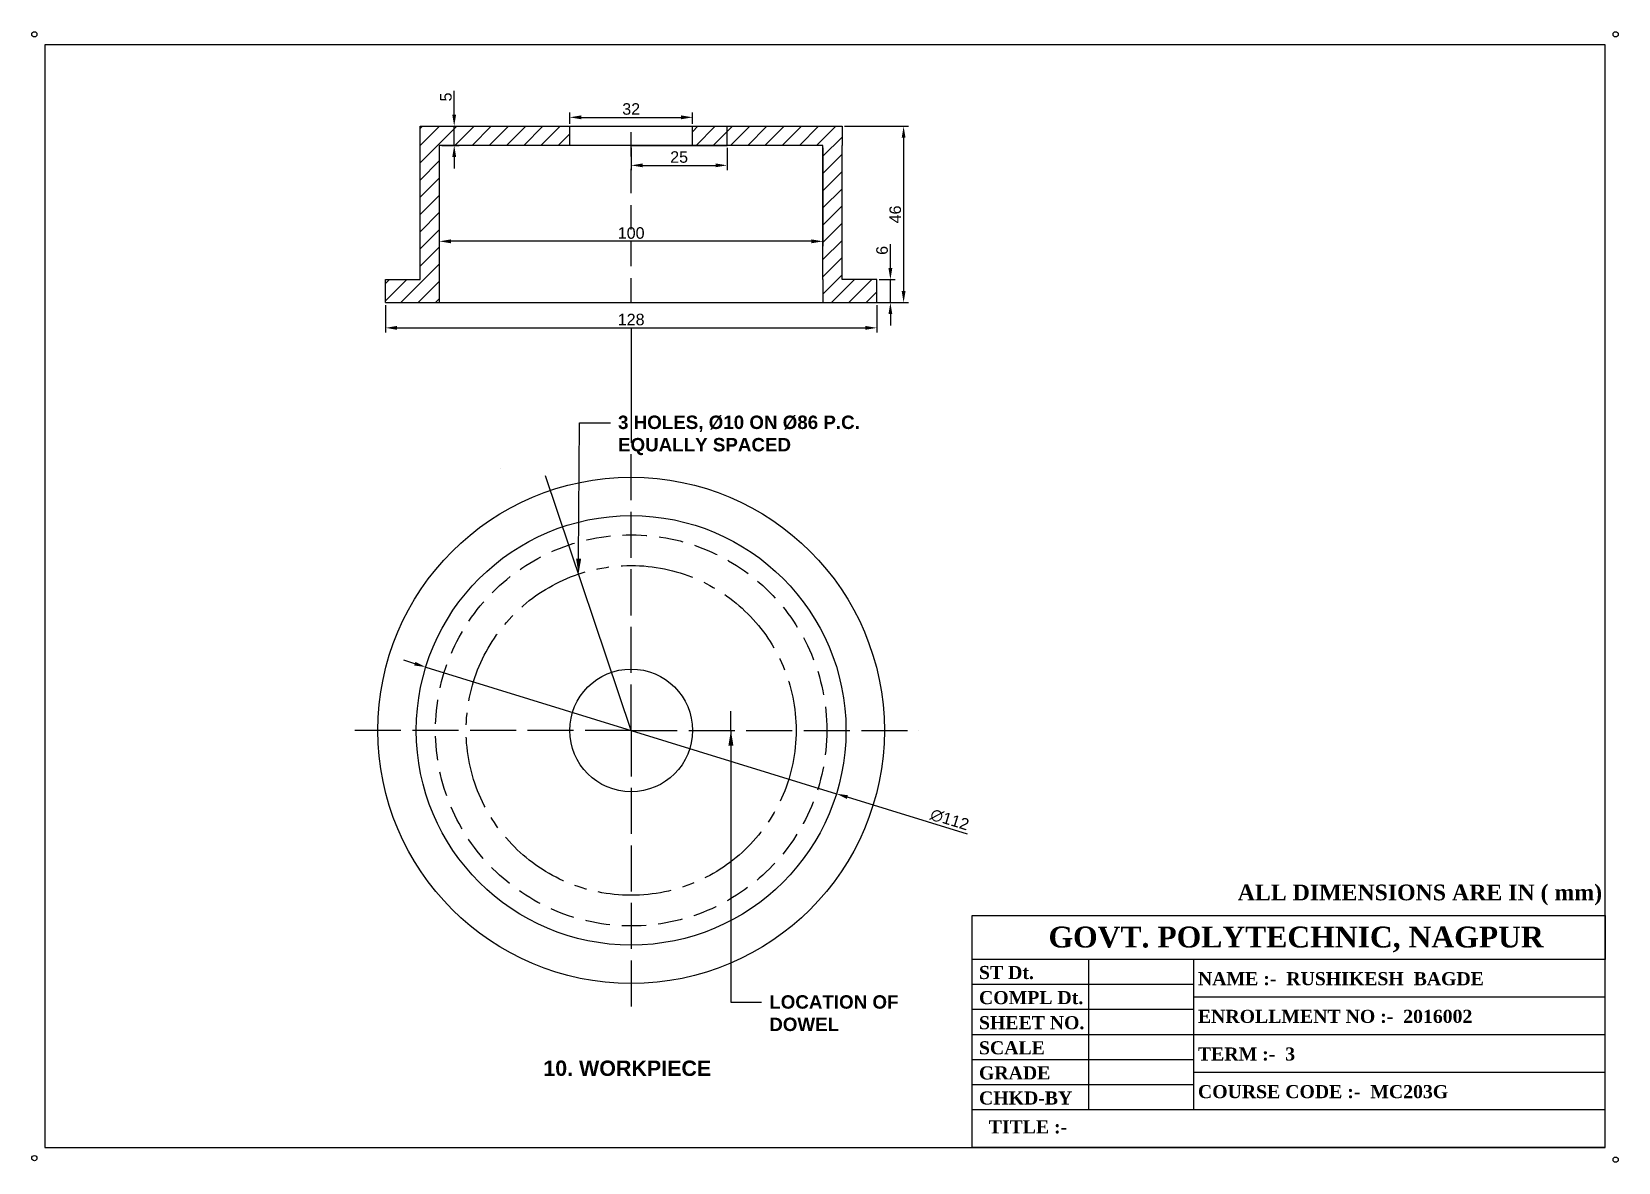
# Model space of a CAD drawing. Header units: millimetres. Extents: x -438 to -25, y -18 to 277.
import ezdxf
from ezdxf import colors
from ezdxf.entities.mleader import LeaderData, LeaderLine
from ezdxf.math import Vec2, Vec3

# ---------------------------------------------------------------- set-up
doc = ezdxf.new("R2010")
doc.units = ezdxf.units.MM
for name, pattern in [('ACAD_ISO02W100', [15, 12, -3]), ('CENTER2', [28.575, 19.05, -3.175, 3.175, -3.175]), ('HIDDEN', [9.525, 6.35, -3.175])]:
    doc.linetypes.add(name, pattern=pattern)
doc.styles.get("Standard").update_dxf_attribs({"font": 'arial.ttf'})
doc.dimstyles.new('ISO-25', dxfattribs={"dimtxt": 3, "dimasz": 3, "dimexe": 1.25, "dimexo": 0.625, "dimtad": 1, "dimtxsty": 'Standard', "dimcen": 2.5, "dimadec": 0, "dimazin": 0, "dimtfac": 1, "dimtmove": 0, "dimatfit": 3, "dimfxl": 1, "dimarcsym": 0})

# ---------------------------------------------------------------- blocks, each defined once
blk = doc.blocks.new('*D2')
at = {"color": 0, "lineweight": -2, "transparency": 16777216}
for p, q in [((-328.25, 255.1), (-328.25, 261.33)), ((-331.51, 252.1), (-327, 252.1)), ((-328.25, 247.09), (-328.25, 252.1)), ((-331.51, 247.09), (-327, 247.09)), ((-328.25, 244.09), (-328.25, 241.09))]:
    blk.add_line(p, q, dxfattribs=at)
at = {"color": 0, "transparency": 16777216}
for points in [[(-328.75, 255.1), (-327.75, 255.1), (-328.25, 252.1)], [(-328.75, 244.09), (-327.75, 244.09), (-328.25, 247.09)]]:
    blk.add_solid(points, dxfattribs=at)
at = {"layer": 'Defpoints', "color": 0, "transparency": 16777216}
for p in [(-332.13, 252.1), (-328.25, 252.1), (-332.13, 247.09)]:
    blk.add_point(p, dxfattribs=at)
at = {"color": 0, "transparency": 16777216, "insert": (-330.4, 259.71), "char_height": 3, "attachment_point": 5, "rotation": 90}
blk.add_mtext('5', dxfattribs=at)
blk = doc.blocks.new('*D4')
at = {"color": 0, "lineweight": -2, "transparency": 16777216}
for p, q in [((-346.13, 205.47), (-346.13, 198.26)), ((-218.13, 205.47), (-218.13, 198.26)), ((-343.13, 199.51), (-221.13, 199.51))]:
    blk.add_line(p, q, dxfattribs=at)
at = {"color": 0, "transparency": 16777216}
for points in [[(-343.13, 200.01), (-343.13, 199.01), (-346.13, 199.51)], [(-221.13, 200.01), (-221.13, 199.01), (-218.13, 199.51)]]:
    blk.add_solid(points, dxfattribs=at)
at = {"layer": 'Defpoints', "color": 0, "transparency": 16777216}
for p in [(-346.13, 206.09), (-218.13, 206.09), (-218.13, 199.51)]:
    blk.add_point(p, dxfattribs=at)
at = {"color": 0, "transparency": 16777216, "insert": (-282.13, 201.67), "char_height": 3, "attachment_point": 5}
blk.add_mtext('128', dxfattribs=at)
blk = doc.blocks.new('*D6')
at = {"color": 0, "lineweight": -2, "transparency": 16777216}
for p, q in [((-214.56, 215.09), (-214.56, 221.32)), ((-217.51, 212.09), (-213.31, 212.09)), ((-214.56, 206.09), (-214.56, 212.09)), ((-217.51, 206.09), (-213.31, 206.09)), ((-214.56, 203.09), (-214.56, 200.09))]:
    blk.add_line(p, q, dxfattribs=at)
at = {"color": 0, "transparency": 16777216}
for points in [[(-215.06, 215.09), (-214.06, 215.09), (-214.56, 212.09)], [(-215.06, 203.09), (-214.06, 203.09), (-214.56, 206.09)]]:
    blk.add_solid(points, dxfattribs=at)
at = {"layer": 'Defpoints', "color": 0, "transparency": 16777216}
for p in [(-218.13, 212.09), (-218.13, 206.09), (-214.56, 206.09)]:
    blk.add_point(p, dxfattribs=at)
at = {"color": 0, "transparency": 16777216, "insert": (-216.72, 219.71), "char_height": 3, "attachment_point": 5, "rotation": 90}
blk.add_mtext('6', dxfattribs=at)
blk = doc.blocks.new('*D7')
at = {"color": 0, "lineweight": -2, "transparency": 16777216}
for p, q in [((-226.51, 252.09), (-209.87, 252.09)), ((-211.12, 249.09), (-211.12, 209.09)), ((-226.51, 206.09), (-209.87, 206.09))]:
    blk.add_line(p, q, dxfattribs=at)
at = {"color": 0, "transparency": 16777216}
for points in [[(-211.62, 249.09), (-210.62, 249.09), (-211.12, 252.09)], [(-211.62, 209.09), (-210.62, 209.09), (-211.12, 206.09)]]:
    blk.add_solid(points, dxfattribs=at)
at = {"layer": 'Defpoints', "color": 0, "transparency": 16777216}
for p in [(-227.13, 252.09), (-227.13, 206.09), (-211.12, 206.09)]:
    blk.add_point(p, dxfattribs=at)
at = {"color": 0, "transparency": 16777216, "insert": (-213.28, 229.09), "char_height": 3, "attachment_point": 5, "rotation": 90}
blk.add_mtext('46', dxfattribs=at)
blk = doc.blocks.new('*D8')
at = {"color": 0, "lineweight": -2, "transparency": 16777216}
for p, q in [((-332.13, 246.47), (-332.13, 220.83)), ((-232.13, 246.47), (-232.13, 220.83)), ((-235.13, 222.08), (-329.13, 222.08))]:
    blk.add_line(p, q, dxfattribs=at)
at = {"color": 0, "transparency": 16777216}
for points in [[(-329.13, 222.58), (-329.13, 221.58), (-332.13, 222.08)], [(-235.13, 222.58), (-235.13, 221.58), (-232.13, 222.08)]]:
    blk.add_solid(points, dxfattribs=at)
at = {"layer": 'Defpoints', "color": 0, "transparency": 16777216}
for p in [(-332.13, 247.09), (-232.13, 247.09), (-332.13, 222.08)]:
    blk.add_point(p, dxfattribs=at)
at = {"color": 0, "transparency": 16777216, "insert": (-282.13, 224.23), "char_height": 3, "attachment_point": 5}
blk.add_mtext('100', dxfattribs=at)
blk = doc.blocks.new('*D9')
at = {"color": 0, "lineweight": -2, "transparency": 16777216}
for p, q in [((-282.13, 246.47), (-282.13, 240.64)), ((-257.13, 246.47), (-257.13, 240.64)), ((-279.13, 241.89), (-260.13, 241.89))]:
    blk.add_line(p, q, dxfattribs=at)
at = {"color": 0, "transparency": 16777216}
for points in [[(-279.13, 242.39), (-279.13, 241.39), (-282.13, 241.89)], [(-260.13, 242.39), (-260.13, 241.39), (-257.13, 241.89)]]:
    blk.add_solid(points, dxfattribs=at)
at = {"layer": 'Defpoints', "color": 0, "transparency": 16777216}
for p in [(-282.13, 247.09), (-257.13, 247.09), (-257.13, 241.89)]:
    blk.add_point(p, dxfattribs=at)
at = {"color": 0, "transparency": 16777216, "insert": (-269.63, 244.04), "char_height": 3, "attachment_point": 5}
blk.add_mtext('25', dxfattribs=at)
blk = doc.blocks.new('*D10')
at = {"color": 0, "lineweight": -2, "transparency": 16777216}
for p, q in [((-298.13, 252.72), (-298.13, 255.66)), ((-295.13, 254.41), (-269.13, 254.41)), ((-266.13, 252.72), (-266.13, 255.66))]:
    blk.add_line(p, q, dxfattribs=at)
at = {"color": 0, "transparency": 16777216}
for points in [[(-295.13, 254.91), (-295.13, 253.91), (-298.13, 254.41)], [(-269.13, 254.91), (-269.13, 253.91), (-266.13, 254.41)]]:
    blk.add_solid(points, dxfattribs=at)
at = {"layer": 'Defpoints', "color": 0, "transparency": 16777216}
for p in [(-266.13, 254.41), (-298.13, 252.09), (-266.13, 252.09)]:
    blk.add_point(p, dxfattribs=at)
at = {"color": 0, "transparency": 16777216, "insert": (-282.13, 256.57), "char_height": 3, "attachment_point": 5}
blk.add_mtext('32', dxfattribs=at)
blk = doc.blocks.new('*D11')
at = {"color": 0, "lineweight": -2, "transparency": 16777216}
for p, q in [((-338.51, 111.94), (-341.38, 112.83)), ((-335.64, 111.06), (-228.62, 78.03)), ((-194.46, 67.49), (-225.76, 77.15))]:
    blk.add_line(p, q, dxfattribs=at)
at = {"color": 0, "transparency": 16777216}
for points in [[(-338.36, 112.42), (-338.66, 111.46), (-335.64, 111.06)], [(-225.61, 77.62), (-225.91, 76.67), (-228.62, 78.03)]]:
    blk.add_solid(points, dxfattribs=at)
at = {"layer": 'Defpoints', "color": 0, "transparency": 16777216}
for p in [(-335.64, 111.06), (-228.62, 78.03)]:
    blk.add_point(p, dxfattribs=at)
at = {"color": 0, "transparency": 16777216, "insert": (-199.11, 71.27), "char_height": 3, "attachment_point": 5, "rotation": 342.8502}
blk.add_mtext('∅112', dxfattribs=at)
blk = doc.blocks.new('TEMPLATE')
for p, q in [((2, -2), (2, -212)), ((299, -2), (2, -2)), ((299, -212), (299, -2)), ((178.52, -212), (178.52, -167.8)), ((178.52, -167.8), (299, -167.8)), ((299, -167.8), (299, -176.17)), ((299, -176.17), (178.52, -176.17)), ((200.7, -204.85), (200.7, -176.17)), ((220.71, -204.85), (220.71, -176.17)), ((220.71, -180.95), (178.52, -180.95)), ((299, -183.34), (220.71, -183.34)), ((220.71, -185.73), (178.52, -185.73)), ((299, -190.51), (178.52, -190.51)), ((220.71, -190.51), (178.52, -190.51)), ((220.71, -195.29), (178.52, -195.29)), ((299, -197.68), (220.71, -197.68)), ((220.71, -200.07), (178.52, -200.07)), ((299, -204.85), (178.52, -204.85)), ((2, -212), (299, -212)), ((299, -212), (178.52, -212))]:
    blk.add_line(p, q)
for centre in [(0, 0), (301, 0), (0, -214.02), (301, -214.31)]:
    blk.add_circle(centre, 0.5)
at = {"insert": (229.06, -161.92), "char_height": 3, "attachment_point": 1}
blk.add_mtext('{\\fTimes New Roman|b1|i0|c0|p18;ALL DIMENSIONS ARE IN ( mm) }', dxfattribs=at)
at = {"attachment_point": 1}
for s, width, heights, insert, char_height in [('{\\fTimes New Roman|b1|i0|c0|p18;GOVT. POLYTECHNIC, NAGPUR}', 98.5096, [0], (193.04, -169.92), 3.9838), ('{\\fTimes New Roman|b1|i0|c0|p18;ST Dt.}', 23.1638, [0], (179.81, -177.42), 2.4899), ('{\\fTimes New Roman|b1|i0|c0|p18;NAME :-  RUSHIKESH  BAGDE}', 61.0227, [0], (221.49, -178.6), 2.4899), ('{\\fTimes New Roman|b1|i0|c0|p18;COMPL Dt.}', 23.1638, [0], (179.81, -182.2), 2.4899), ('{\\fTimes New Roman|b1|i0|c0|p18;SHEET NO.}', 23.1638, [0], (179.81, -186.98), 2.4899), ('{\\fTimes New Roman|b1|i0|c0|p18;ENROLLMENT NO :-  2016002}', 56.3869, [0], (221.49, -185.77), 2.4899), ('{\\fTimes New Roman|b1|i0|c0|p18;SCALE}', 23.1638, [0], (179.81, -191.76), 2.4899), ('{\\fTimes New Roman|b1|i0|c0|p18;TERM :-  3}', 38.4876, [2.53], (221.49, -192.94), 2.4899), ('{\\fTimes New Roman|b1|i0|c0|p18;GRADE}', 23.1638, [0], (179.81, -196.54), 2.4899), ('{\\fTimes New Roman|b1|i0|c0|p18;CHKD-BY}', 23.1638, [0], (179.81, -201.32), 2.4899), ('{\\fTimes New Roman|b1|i0|c0|p18;COURSE CODE :-  MC203G}', 50.1424, [0], (221.49, -200.11), 2.4899), ('{\\fTimes New Roman|b1|i0|c0|p18;TITLE :-}', 23.1638, [0], (181.66, -206.82), 2.4899)]:
    blk.add_mtext_dynamic_manual_height_columns(s, width=width, gutter_width=12.5, heights=heights, dxfattribs=dict(at, insert=insert, char_height=char_height))

msp = doc.modelspace()

# ---------------------------------------------------------------- hatches: boundary and pattern name
h = msp.add_hatch()
h.set_pattern_fill('ANSI31', color=256)
h.set_pattern_definition([(45, (-355.1606, 0), (-2.245064, 2.245064), [])])
h.paths.add_polyline_path([(-332.134, 247.093), (-298.134, 247.093), (-298.134, 252.093), (-337.134, 252.093), (-337.134, 212.093), (-346.134, 212.093), (-346.134, 206.093), (-332.134, 206.093)])
h.paths.add_polyline_path([(-257.134, 252.093), (-266.134, 252.093), (-266.134, 247.093), (-257.134, 247.093)])
h.paths.add_polyline_path([(-227.134, 252.093), (-257.134, 252.093), (-257.134, 247.093), (-232.134, 247.093), (-232.134, 212.093), (-232.134, 206.093), (-218.134, 206.093), (-218.134, 212.093), (-227.134, 212.093), (-227.134, 247.093)])

# ---------------------------------------------------------------- linework, layer by layer
for p, q in [((-337.134, 212.093), (-337.134, 252.093)), ((-337.134, 252.093), (-227.134, 252.093)), ((-298.134, 247.093), (-298.134, 252.093)), ((-266.134, 247.093), (-266.134, 252.093)), ((-257.134, 247.093), (-257.134, 252.093)), ((-227.134, 252.093), (-227.134, 247.093)), ((-232.134, 247.093), (-332.134, 247.093)), ((-332.134, 247.093), (-332.134, 206.093)), ((-282.134, 247.093), (-298.134, 247.093)), ((-282.134, 247.093), (-266.134, 247.093)), ((-266.134, 247.093), (-257.134, 247.093)), ((-232.134, 212.093), (-232.134, 247.093)), ((-227.134, 212.093), (-227.134, 247.093)), ((-346.134, 206.093), (-346.134, 212.093)), ((-346.134, 212.093), (-337.134, 212.093)), ((-232.134, 212.093), (-232.134, 206.093)), ((-218.134, 212.093), (-227.134, 212.093)), ((-218.134, 206.093), (-218.134, 212.093)), ((-346.134, 206.093), (-218.134, 206.093)), ((-282.134, 199.514), (-282.134, 169.545)), ((-316.162, 162.852), (-316.162, 162.852)), ((-282.134, 94.545), (-304.469, 160.886)), ((-256.134, 94.545), (-256.134, 99.545)), ((-282.134, 94.545), (-282.134, 94.545)), ((-282.134, 94.545), (-282.134, 94.545)), ((-256.134, 94.545), (-256.134, 89.545))]:
    msp.add_line(p, q)
at = {"linetype": 'HIDDEN'}
for p, q in [((-282.134, 206.093), (-282.134, 252.093)), ((-266.134, 94.545), (-256.134, 94.545))]:
    msp.add_line(p, q, dxfattribs=at)
at = {"linetype": 'ACAD_ISO02W100'}
for q in [(-282.134, 169.545), (-357.134, 94.545), (-282.134, 19.545), (-207.134, 94.545)]:
    msp.add_line((-282.134, 94.545), q, dxfattribs=at)
for radius in [66, 56, 16]:
    msp.add_circle((-282.134, 94.545), radius)
at = {"linetype": 'HIDDEN'}
msp.add_circle((-282.134, 94.545), 51, dxfattribs=at)
at = {"linetype": 'CENTER2'}
msp.add_circle((-282.134, 94.545), 43, dxfattribs=at)

# ---------------------------------------------------------------- block references
at = {"xscale": 1.369268516937288, "yscale": 1.369268516937288, "zscale": 1.369268516937288}
msp.add_blockref('TEMPLATE', (-437.682, 276.052), dxfattribs=at)

# ---------------------------------------------------------------- texts
at = {"insert": (-305.035, 8.446), "char_height": 4, "attachment_point": 1}
msp.add_mtext_dynamic_manual_height_columns('\\pxt1;{\\fArial|b1|i0|c0|p34;10. WORKPIECE}', width=53.42701, gutter_width=12.5, heights=[0], dxfattribs=at)

# ---------------------------------------------------------------- dimensions: what is measured, and where the dimension line sits
for base, p1, p2, picture, middle in [((-328.252, 252.095), (-332.134, 247.093), (-332.134, 252.095), '*D2', (-328.252, 259.715)), ((-214.563, 206.093), (-218.134, 212.093), (-218.134, 206.093), '*D6', (-214.563, 219.708))]:
    dim = msp.add_linear_dim(base=base, p1=p1, p2=p2, angle=90, dimstyle='ISO-25')
    dim.commit()
    dim.dimension.update_dxf_attribs({"geometry": picture, "text_midpoint": middle, "dimtype": 160})
for base, p1, p2, picture, middle in [((-266.134, 254.412), (-298.134, 252.093), (-266.134, 252.093), '*D10', (-282.134, 256.569)), ((-332.134, 222.078), (-232.134, 247.093), (-332.134, 247.093), '*D8', (-282.134, 224.235)), ((-257.134, 241.886), (-282.134, 247.093), (-257.134, 247.093), '*D9', (-269.634, 244.043)), ((-218.134, 199.514), (-346.134, 206.093), (-218.134, 206.093), '*D4', (-282.134, 201.671))]:
    dim = msp.add_linear_dim(base=base, p1=p1, p2=p2, dimstyle='ISO-25')
    dim.commit()
    dim.dimension.update_dxf_attribs({"geometry": picture, "text_midpoint": middle})
dim = msp.add_linear_dim(base=(-211.118, 206.093), p1=(-227.134, 252.093), p2=(-227.134, 206.093), angle=90, dimstyle='ISO-25')
dim.commit()
dim.dimension.update_dxf_attribs({"geometry": '*D7', "text_midpoint": (-213.275, 229.093)})
dim = msp.add_diameter_dim_2p(p1=(-335.644, 111.057), p2=(-228.624, 78.032), dimstyle='ISO-25')
dim.commit()
dim.dimension.update_dxf_attribs({"geometry": '*D11', "text_midpoint": (-199.771, 69.128), "dimtype": 163})

# ---------------------------------------------------------------- leaders
ml = msp.add_multileader_mtext('Standard')
ml.set_content('{\\fArial|b1|i0|c0|p34;3 HOLES, Ø10 ON Ø86 P.C. EQUALLY SPACED}', color=256)
ml.set_leader_properties()
ml.build(insert=Vec2(0, 0))
ctx = ml.context
ctx.base_point, ctx.char_height, ctx.plane_origin = Vec3(-287.557, 174.708), 3.5, Vec3(-295.557, 134.372)
notes = []
notes.append((ctx, [(0, (1, 1, 0), (-295.557, 174.708), (1, 0), 8, [(0, [(-295.854, 135.297)], 0, [])])]))
ctx.mtext.insert, ctx.mtext.width, ctx.mtext.flow_direction = Vec3(-285.557, 176.634), 73.56054, 5
ml = msp.add_multileader_mtext('Standard')
ml.set_content('{\\fArial|b1|i0|c0|p34;LOCATION OF DOWEL}', color=256)
ml.set_leader_properties()
ml.build(insert=Vec2(0, 0))
ctx = ml.context
ctx.base_point, ctx.char_height, ctx.plane_origin = Vec3(-248.134, 23.696), 3.5, Vec3(-256.134, 94.545)
notes.append((ctx, [(0, (1, 1, 0), (-256.134, 23.696), (1, 0), 8, [(0, [(-256.134, 94.545)], 0, [])])]))
ctx.mtext.insert, ctx.mtext.width, ctx.mtext.flow_direction = Vec3(-246.134, 25.476), 42.13945, 5
for ctx, leaders in notes:
    for number, flags, end, landing, length, lines in leaders:
        leader = LeaderData()
        leader.index, (leader.has_last_leader_line, leader.has_dogleg_vector, leader.attachment_direction) = number, flags
        leader.last_leader_point, leader.dogleg_vector, leader.dogleg_length = Vec3(end), Vec3(landing), length
        for number, points, colour, breaks in lines:
            line = LeaderLine()
            line.index, line.vertices, line.color, line.breaks = number, Vec3.list(points), colors.encode_raw_color(colour), breaks
            leader.lines.append(line)
        ctx.leaders.append(leader)

doc.saveas('drawing.dxf')
